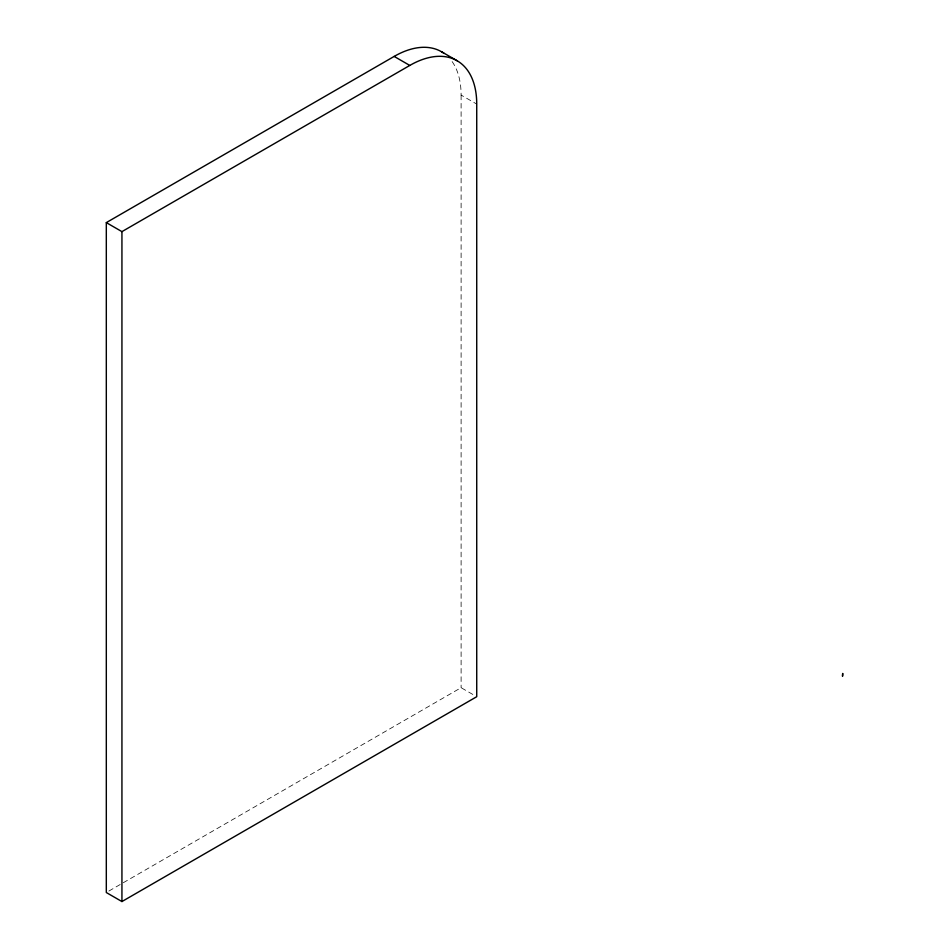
<?xml version="1.0" encoding="UTF-8"?>
<svg xmlns="http://www.w3.org/2000/svg" width="949" height="949" viewBox="0 0 949 949"><rect width="100%" height="100%" fill="white"/><g stroke="black" fill="none" stroke-linecap="round" stroke-linejoin="round"><path stroke-width="0.71" stroke-dasharray="4.75 3.56" d="M108.874 891.052L461.107 687.693L474.334 695.32M452.139 61.602A94.675 54.662 -60 0 1 461.107 95.066L476.73 104.082M461.107 95.066L461.107 687.693"/><path stroke-width="1.42" d="M394.167 56.418L409.79 65.434A94.675 54.662 -60 0 1 476.73 104.082L476.73 696.708L121.935 901.55L106.312 892.534L106.312 222.612L394.167 56.418A94.675 54.662 -60 0 1 443.918 53.274M106.312 222.612L121.935 231.627L409.79 65.434M441.51 51.732L457.121 60.748M121.935 231.627L121.935 901.55M842.688 673.529L842.534 676.186L842.688 673.529"/></g></svg>
